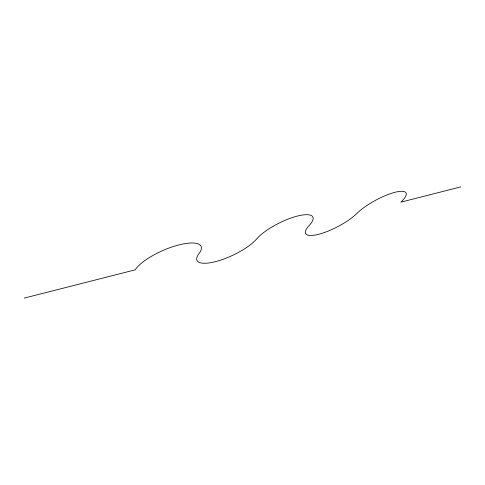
<?xml version="1.0" encoding="UTF-8"?>
<svg xmlns="http://www.w3.org/2000/svg" width="485" height="485" viewBox="0 0 485 485"><rect width="100%" height="100%" fill="white"/><g stroke="black" fill="none" stroke-linecap="round" stroke-linejoin="round"><path stroke-width="0.73" d="M24.25 298.099L135.182 269.842A36.702 11.598 -23.7 0 1 178.953 244.895A36.702 11.598 -23.7 0 1 199.02 253.576A34.605 10.573 -25.2 0 0 215.395 261.657A34.605 10.573 -25.2 0 0 256.735 238.875A32.901 9.627 -26.5 0 1 297.45 216.043A32.901 9.627 -26.5 0 1 309.169 225.513A31.489 8.766 -27.5 0 0 318.603 234.297A31.489 8.766 -27.5 0 0 357.015 213.327A30.294 7.99 -28.4 0 1 395.008 192.29A30.294 7.99 -28.4 0 1 400.846 202.16L460.75 186.901"/></g></svg>
